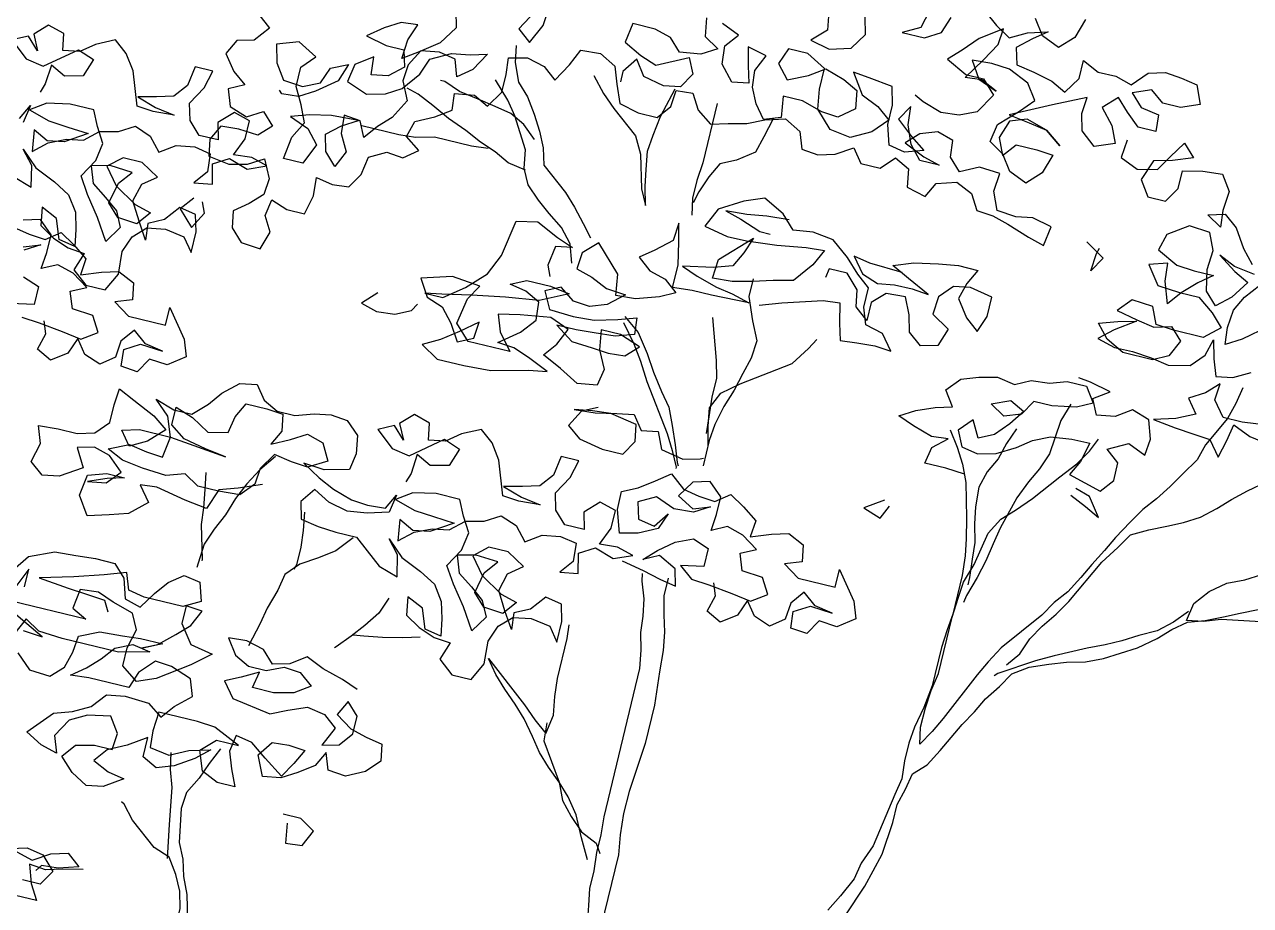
# Model space of a CAD drawing. Header units: inches. Extents: x 350994 to 353538, y 1581369 to 1583842.
# Drawn here: x 351259.209 to 351260.518, y 1582981.338 to 1582982.279 of the extents above; entities that cross this region are included whole.
import ezdxf

# ---------------------------------------------------------------- set-up
doc = ezdxf.new("R2010")
doc.units = ezdxf.units.IN
doc.header["$MEASUREMENT"] = 0
doc.linetypes.add('1', pattern=[0])
doc.layers.add('TREE', color=81, linetype='1')

# ---------------------------------------------------------------- blocks, each defined once
blk = doc.blocks.new('TREE_4')
at = {"color": 94}
for points in [[(507, 8109.2), (495.4, 8071.6), (469.3, 8045.6), (434.7, 8060.1), (414.4, 8089)], [(-1019.7, 7750.7), (-993.7, 7730.4), (-1016.9, 7701.5), (-1048.7, 7692.9), (-1063.2, 7664), (-1040, 7635), (-1014, 7614.8), (-1043, 7600.4), (-1031.4, 7568.5), (-996.8, 7556.9), (-967.8, 7574.3), (-944.7, 7551.1), (-967.9, 7528), (-1005.4, 7530.9), (-1040.1, 7528.1), (-1054.6, 7499.2), (-1048.9, 7467.4), (-1008.4, 7461.5), (-973.7, 7470.2), (-944.8, 7487.5), (-927.5, 7452.8), (-930.4, 7421), (-953.5, 7397.9), (-979.6, 7377.7), (-973.8, 7345.9), (-950.7, 7322.7), (-913.1, 7319.8), (-901.5, 7354.5), (-918.8, 7383.4), (-913, 7415.2), (-881.2, 7403.6), (-846.5, 7403.6), (-837.8, 7441.1), (-840.7, 7475.8), (-808.9, 7470), (-777.1, 7472.9), (-759.7, 7501.8), (-753.9, 7536.5), (-722.1, 7553.8), (-690.3, 7550.9), (-664.2, 7571.1), (-693.1, 7591.4), (-684.4, 7623.2), (-649.7, 7640.5), (-620.8, 7660.7), (-623.6, 7692.5), (-586.1, 7698.2), (-557.2, 7683.8), (-536.9, 7715.5), (-536.9, 7750.2), (-539.7, 7782), (-505, 7790.7), (-470.3, 7782), (-444.3, 7761.7), (-424.1, 7796.4), (-409.6, 7828.2), (-372, 7831), (-340.2, 7813.7), (-328.7, 7781.9), (-314.2, 7747.1), (-276.7, 7738.4), (-239.1, 7738.4), (-218.8, 7764.4), (-215.9, 7796.2), (-184.1, 7799.1), (-166.8, 7770.1), (-137.9, 7749.9), (-106, 7758.5), (-71.3, 7767.2), (-39.5, 7781.6), (-1.9, 7793.1), (29.9, 7775.7), (41.4, 7743.9), (73.2, 7741), (105, 7749.7), (136.8, 7769.9), (157, 7743.8), (194.6, 7743.8), (217.8, 7769.8), (246.7, 7755.3), (252.4, 7720.6), (290, 7711.9), (304.5, 7740.8), (342.1, 7752.3), (373.9, 7737.8), (391.2, 7708.9), (423, 7706), (454.8, 7697.3), (498.2, 7682.8), (530, 7674.1), (535.8, 7711.7), (498.2, 7720.4), (466.4, 7714.6), (428.8, 7717.6), (414.4, 7752.3), (417.3, 7787), (376.8, 7789.9), (342.1, 7772.6), (319, 7795.7), (316.1, 7827.5), (284.4, 7836.2), (252.5, 7824.7), (229.4, 7801.6), (269.8, 7784.2), (301.6, 7775.5), (264.1, 7775.5), (240.9, 7801.6), (226.5, 7836.3), (223.7, 7871), (206.3, 7842.1), (238.1, 7816), (267, 7795.8), (232.3, 7784.2), (200.5, 7790), (188.9, 7827.6), (189, 7865.2), (180.3, 7899.9), (134.1, 7905.8), (102.3, 7908.7), (128.3, 7871.1), (162.9, 7856.6), (188.9, 7836.3), (162.9, 7807.4), (125.3, 7787.2), (84.8, 7793), (53, 7824.9), (47.3, 7862.5), (47.3, 7902.9), (9.8, 7923.2), (-27.8, 7923.3), (-39.4, 7891.5), (-16.3, 7865.4), (21.3, 7882.7), (50.2, 7902.9), (87.8, 7891.3), (116.7, 7876.9), (122.4, 7842.2), (93.5, 7819.1), (61.7, 7822), (21.2, 7833.6), (-16.3, 7833.6), (-10.6, 7793.1), (-42.4, 7781.6), (-62.6, 7807.6), (-77.1, 7836.6), (-79.9, 7868.4), (-65.4, 7900.2), (-103, 7908.9), (-94.4, 7874.2), (-85.7, 7842.3), (-117.5, 7836.6), (-143.5, 7865.5), (-146.4, 7900.2), (-126.1, 7926.2), (-160.8, 7940.7)], [(-192.6, 7943.6), (-186.9, 7908.9), (-158, 7891.6), (-186.9, 7874.2), (-227.4, 7868.5), (-250.5, 7891.7), (-282.3, 7900.4), (-325.7, 7900.4), (-331.5, 7862.8), (-296.8, 7845.4), (-265, 7833.8), (-207.1, 7862.7), (-192.7, 7833.8), (-210.1, 7804.9), (-241.9, 7799.1), (-282.4, 7807.8), (-302.6, 7836.8), (-322.8, 7807.9), (-322.9, 7787.6)], [(30.1, 8009.9), (35.8, 7975.2), (9.8, 7949.2), (47.4, 7940.5), (87.8, 7952.1), (108.1, 7983.8), (99.5, 8015.7)], [(215.2, 8056), (206.5, 8021.3), (174.6, 8004), (218, 8004), (246.9, 8021.3), (258.5, 8053.1)], [(319.3, 8079.1), (345.3, 8058.8), (374.2, 8041.4), (406, 8058.7), (443.6, 8070.3), (417.5, 8050.1), (391.5, 8027), (400.1, 7995.1), (434.8, 7989.3), (472.4, 7980.6), (501.3, 7966.1), (521.6, 7997.9), (521.6, 8032.6), (553.4, 8018.1), (588.1, 8018.1), (619.9, 8009.4), (645.9, 8038.3), (677.8, 8046.9), (709.6, 8044), (741.4, 8038.2), (755.8, 8003.5), (721.1, 7989.1), (686.4, 7989.1), (660.4, 8009.4), (625.7, 7994.9), (648.8, 7971.8), (683.5, 7966), (686.3, 7934.2), (651.6, 7934.2), (625.6, 7957.4), (602.5, 7980.5), (576.5, 7954.5), (602.5, 7925.6), (616.9, 7893.7), (579.3, 7879.3), (550.4, 7902.5), (541.8, 7934.3), (544.7, 7966.1), (483.9, 7937.2), (408.7, 7899.7), (449.2, 7893.9), (483.9, 7888.1), (515.7, 7864.9), (483.9, 7888.1), (443.4, 7899.7), (411.6, 7888.2), (400, 7853.5), (414.4, 7821.7), (434.7, 7847.7), (475.2, 7847.6), (507, 7844.7), (495.4, 7807.1), (469.3, 7781.1), (434.7, 7795.6), (414.4, 7824.5), (385.6, 7841.9), (391.4, 7876.6), (426.1, 7911.3), (449.2, 7937.3), (429, 7966.2), (388.6, 7983.6), (353.9, 7986.5), (316.3, 7983.7), (336.5, 7951.8), (374.1, 7937.3), (342.3, 7951.8), (310.5, 7949), (336.5, 7989.4), (356.8, 8024.1), (359.7, 8055.9), (319.2, 8027), (293.2, 7998.1), (270, 7975), (310.5, 7954.7), (345.2, 7954.7), (371.2, 7928.7), (348, 7891.1), (316.2, 7876.7), (281.5, 7873.8), (243.9, 7885.4), (226.6, 7894.1)], [(-510.7, 7880.3), (-533.9, 7839.9), (-507.9, 7819.6), (-490.5, 7857.2), (-487.6, 7889)], [(-658.2, 7845.8), (-649.6, 7814), (-672.7, 7779.3), (-707.4, 7753.3), (-736.4, 7733.1), (-733.4, 7770.7), (-721.9, 7802.5), (-753.7, 7799.6), (-782.6, 7782.3), (-811.5, 7759.2), (-771.1, 7750.5), (-736.4, 7750.4), (-727.7, 7718.6), (-753.8, 7695.5), (-785.6, 7689.8), (-788.4, 7724.4), (-820.3, 7701.3), (-826.1, 7666.7), (-785.6, 7652.2), (-750.9, 7660.8), (-722, 7678.1), (-695.9, 7712.8), (-684.3, 7744.6), (-646.7, 7764.8), (-612, 7770.5), (-580.2, 7779.2), (-600.5, 7744.5), (-626.5, 7724.3), (-638, 7756.1), (-669.8, 7761.9), (-704.5, 7756.2), (-721.9, 7724.4), (-724.8, 7692.6), (-707.5, 7657.9), (-727.8, 7620.3), (-751, 7597.2), (-771.2, 7571.2), (-785.6, 7600.1), (-817.4, 7603), (-814.6, 7568.3), (-797.3, 7536.5), (-811.8, 7504.7), (-834.9, 7527.9), (-843.5, 7559.7), (-817.5, 7582.8), (-788.5, 7600.1), (-840.6, 7597.3), (-881.1, 7588.6), (-915.8, 7577.1), (-878.2, 7562.6), (-855.1, 7536.6), (-872.5, 7496.1), (-910.1, 7496.1), (-904.2, 7539.5), (-886.9, 7571.3), (-901.3, 7603.1), (-918.6, 7634.9), (-918.6, 7672.5), (-895.4, 7698.5), (-933, 7718.8), (-973.5, 7704.4), (-964.8, 7669.7), (-944.6, 7640.7), (-907, 7637.8), (-875.2, 7652.2), (-863.6, 7684), (-831.8, 7698.5), (-843.4, 7663.8), (-881, 7634.9), (-910, 7617.6), (-941.8, 7614.7), (-947.5, 7620.5)], [(637.2, 7905.3), (634.2, 7870.6), (668.9, 7856.1), (706.5, 7864.8), (723.9, 7893.7), (744.1, 7925.4), (767.3, 7902.3), (729.7, 7887.9), (695, 7879.2), (680.5, 7838.8), (700.7, 7809.8), (735.4, 7809.8), (752.7, 7838.7), (752.8, 7873.4), (790.4, 7882), (828, 7884.9), (848.2, 7856), (845.2, 7818.4), (848.1, 7786.6), (819.2, 7803.9), (851, 7812.6), (877, 7792.3), (900.1, 7757.6), (923.2, 7731.6)], [(981, 7624.5), (937.6, 7589.9), (908.6, 7572.5), (905.8, 7604.4), (908.7, 7639), (923.2, 7667.9), (946.3, 7696.8)], [(931.9, 7714.2), (891.4, 7720), (859.6, 7734.5), (894.3, 7711.3), (923.2, 7696.9), (900, 7662.2), (874, 7639.1), (850.9, 7662.2), (842.2, 7702.7), (845.2, 7740.3), (830.7, 7772.1), (790.3, 7775), (752.7, 7749.1), (744, 7717.3), (784.4, 7697), (819.1, 7694.1), (856.7, 7694), (830.7, 7673.8), (804.6, 7647.8), (784.3, 7621.8), (769.9, 7662.3), (767.1, 7697), (732.4, 7685.5), (758.4, 7650.8), (801.7, 7647.8), (839.3, 7647.8), (871.1, 7624.6), (894.2, 7601.5), (865.3, 7575.5), (807.4, 7575.5), (772.7, 7578.5), (758.3, 7610.3), (717.8, 7613.2), (694.7, 7587.2), (735.2, 7578.5), (769.8, 7572.7), (801.7, 7581.3), (824.8, 7558.2), (810.3, 7526.4), (781.4, 7511.9), (723.5, 7512), (688.9, 7529.4), (665.7, 7555.4), (700.5, 7567), (735.2, 7575.6), (697.5, 7549.6), (671.5, 7526.5), (706.2, 7517.8), (740.9, 7517.8), (778.5, 7514.8), (813.2, 7509), (853.6, 7517.7), (876.8, 7543.7), (885.5, 7575.5), (894.1, 7540.8), (905.7, 7508.9), (937.5, 7514.7), (969.3, 7532)], [(1021.3, 7442.3), (975, 7436.6), (937.4, 7436.6), (914.3, 7465.6), (917.2, 7497.4), (894.1, 7474.3), (865.2, 7456.9), (885.4, 7430.9), (850.7, 7413.6), (810.2, 7402.1), (853.5, 7396.2), (891.1, 7393.3), (922.9, 7390.4), (946, 7361.4), (954.7, 7396.1), (960.5, 7427.9), (995.2, 7413.4), (1032.8, 7407.6)], [(-531, 7808.1), (-525.3, 7776.3), (-510.8, 7741.5), (-487.7, 7718.4), (-467.5, 7689.5), (-450.2, 7660.5), (-435.8, 7631.6), (-427.1, 7599.8), (-375.1, 7559.3), (-352, 7536.1), (-328.9, 7510.1), (-308.7, 7486.9)], [(-374.9, 7787.7), (-348.9, 7758.7), (-322.9, 7735.6), (-270.9, 7695.1), (-253.6, 7663.2), (-236.3, 7599.6), (-221.9, 7570.7), (-230.5, 7605.4), (-236.3, 7637.2), (-242, 7671.9), (-239.1, 7703.7), (-233.3, 7741.3), (-218.8, 7799.1)], [(-134.9, 7790.4), (-135, 7674.7), (-138, 7640), (-138, 7605.3), (-132.2, 7573.5)], [(-25.1, 7787.4), (-33.8, 7749.8), (-42.5, 7718), (-74.3, 7694.9), (-103.2, 7680.5), (-117.7, 7651.6), (-129.3, 7619.8), (-135.1, 7596.6)], [(-331.9, 7432), (-343.4, 7466.7), (-366.5, 7492.8), (-395.4, 7513), (-421.4, 7533.3), (-447.4, 7556.4), (-461.8, 7585.4), (-467.6, 7620.1), (-502.2, 7677.9), (-522.4, 7704), (-554.2, 7735.8)], [(-456, 7643.2), (-482, 7666.3), (-510.9, 7680.8), (-542.7, 7686.6), (-577.4, 7692.5), (-615, 7698.3), (-646.8, 7709.9), (-655.4, 7709.9)], [(608.1, 7700), (645.6, 7676.9), (628.2, 7648), (631.2, 7682.7), (634.1, 7694.2)], [(-458.9, 7582.5), (-493.6, 7588.3), (-522.5, 7602.8), (-554.3, 7614.4), (-586.1, 7628.9), (-623.7, 7643.3), (-658.4, 7660.7), (-690.2, 7675.2), (-713.3, 7681)], [(-1414.3, 7452.8), (-1399.9, 7481.7), (-1405.7, 7447)], [(-1400, 7342.9), (-1362.4, 7331.3), (-1371, 7371.8), (-1394.1, 7397.8), (-1362.4, 7368.9), (-1321.9, 7351.5), (-1290.1, 7334.1), (-1269.9, 7305.2), (-1261.3, 7273.4), (-1255.5, 7241.6), (-1287.3, 7247.4), (-1301.7, 7285), (-1333.5, 7299.5), (-1327.8, 7264.8), (-1298.9, 7247.4), (-1267.1, 7235.8), (-1235.3, 7232.9), (-1246.9, 7198.2), (-1218, 7175), (-1180.4, 7175), (-1163, 7209.7), (-1165.9, 7253), (-1154.3, 7284.8), (-1131.1, 7307.9), (-1096.4, 7313.7), (-1058.8, 7307.9), (-1038.6, 7281.8), (-1038.6, 7322.3), (-1047.2, 7354.1), (-1079, 7359.9), (-1102.2, 7331.1), (-1131.1, 7316.6), (-1128.3, 7284.8), (-1148.5, 7316.6), (-1168.7, 7351.4), (-1160, 7386), (-1133.9, 7406.3), (-1168.6, 7426.5), (-1206.2, 7426.6), (-1232.2, 7403.5), (-1206.2, 7371.6), (-1162.9, 7345.6), (-1131.1, 7336.9), (-1151.4, 7310.9), (-1188.9, 7313.8), (-1212.1, 7336.9), (-1203.3, 7377.4), (-1183.1, 7403.4), (-1226.4, 7406.3), (-1261.1, 7397.7), (-1249.6, 7365.9), (-1220.7, 7345.6), (-1194.7, 7325.4), (-1180.3, 7296.4), (-1200.6, 7264.6), (-1226.5, 7305.1), (-1255.4, 7342.8), (-1275.6, 7374.6), (-1255.4, 7409.3), (-1249.5, 7443.9), (-1266.9, 7472.9), (-1281.3, 7501.8), (-1327.6, 7501.8), (-1370.9, 7493.2), (-1399.9, 7473), (-1359.4, 7461.4), (-1321.8, 7458.5), (-1281.3, 7455.5), (-1321.8, 7429.6), (-1353.6, 7423.8), (-1382.5, 7438.3), (-1376.8, 7397.8), (-1350.8, 7420.9), (-1318.9, 7435.3), (-1287.1, 7441.1), (-1261.1, 7464.2), (-1226.4, 7472.8), (-1197.5, 7490.2), (-1165.7, 7478.6), (-1142.6, 7452.5), (-1113.6, 7472.7), (-1078.9, 7478.5), (-1047.1, 7472.7), (-1044.3, 7438), (-1064.5, 7412), (-1029.8, 7417.7), (-1038.5, 7455.3), (-1009.5, 7472.6), (-972, 7461), (-937.3, 7475.5), (-969, 7484.2), (-1003.7, 7481.3), (-989.3, 7516), (-989.2, 7550.7), (-1021, 7559.4), (-1047.1, 7533.4), (-1038.4, 7501.6), (-1076, 7501.6), (-1099.1, 7524.8), (-1107.8, 7556.6), (-1087.5, 7591.3), (-1078.8, 7625.9), (-1113.5, 7626), (-1119.3, 7588.4), (-1139.6, 7562.4), (-1171.4, 7553.7), (-1206.1, 7545.1), (-1168.5, 7533.5), (-1130.9, 7527.7), (-1171.4, 7524.8), (-1203.2, 7527.8), (-1226.3, 7591.4), (-1246.5, 7620.3), (-1272.5, 7640.6), (-1307.2, 7623.3), (-1333.2, 7603), (-1365.1, 7597.3), (-1370.8, 7629.1), (-1402.6, 7637.8), (-1425.8, 7614.7), (-1411.3, 7585.8), (-1434.4, 7608.9), (-1463.4, 7594.5), (-1428.7, 7565.5), (-1394, 7559.7), (-1336.1, 7605.9), (-1304.3, 7594.3), (-1315.9, 7559.7), (-1350.6, 7551), (-1379.5, 7565.5), (-1382.5, 7527.9), (-1388.3, 7510.6)], [(32.4, 7437.5), (72.9, 7451.9), (148.1, 7474.9), (179.9, 7477.8), (188.6, 7440.2), (197.2, 7408.4), (229, 7411.3), (263.7, 7414.1), (295.5, 7411.2), (272.4, 7440.1), (237.7, 7448.8), (226.2, 7480.7), (226.2, 7518.2), (200.2, 7538.5), (174.2, 7564.5), (139.6, 7590.6), (99.1, 7596.4), (61.5, 7590.7), (35.5, 7616.7), (-5, 7637), (-42.6, 7622.6), (-86, 7596.6), (-103.3, 7559), (-57.1, 7550.3), (-19.5, 7550.3), (38.3, 7556), (93.3, 7564.6), (128, 7567.5), (113.5, 7535.7), (84.5, 7498.1), (46.9, 7489.5), (9.3, 7478), (-28.2, 7469.3), (-65.8, 7466.5), (-62.9, 7504), (-7.9, 7558.9), (-19.5, 7527.1), (-34, 7498.2), (-68.7, 7486.7), (-126.5, 7475.2), (-94.8, 7463.6), (-54.3, 7452), (-22.5, 7446.2), (12.2, 7437.5), (-60.1, 7434.7), (-97.7, 7434.7), (-135.3, 7431.8), (-135.2, 7475.2), (-143.9, 7518.6), (-152.5, 7553.3), (-155.4, 7518.6), (-184.4, 7492.6), (-210.4, 7472.4), (-184.4, 7452.1), (-152.6, 7443.4), (-126.6, 7423.1), (-155.5, 7408.7), (-198.9, 7394.3), (-236.5, 7391.4), (-242.2, 7431.9), (-291.3, 7481.1), (-317.4, 7455.1), (-320.3, 7423.3), (-288.5, 7414.6), (-256.7, 7400.1), (-219.1, 7397.2), (-248.1, 7371.2), (-279.9, 7359.7), (-311.7, 7362.6), (-340.6, 7382.9), (-369.5, 7368.4), (-352.2, 7336.6), (-305.9, 7333.7), (-265.5, 7336.5), (-222.1, 7348.1), (-187.4, 7359.6), (-184.5, 7327.8), (-219.2, 7316.3), (-259.7, 7313.4), (-294.4, 7310.5), (-332, 7310.6), (-297.3, 7287.4), (-256.8, 7284.5), (-225, 7281.6), (-193.2, 7284.4), (-170.1, 7307.5), (-210.5, 7322), (-248.1, 7322.1), (-242.4, 7284.5), (-225.1, 7249.8), (-230.9, 7218), (-268.5, 7212.2), (-306, 7232.5), (-343.6, 7249.9), (-323.3, 7275.9), (-308.9, 7307.7), (-346.4, 7322.2), (-404.3, 7313.5), (-444.7, 7304.9), (-433.2, 7273.1), (-407.2, 7241.3), (-488.2, 7241.3), (-517.1, 7270.3), (-508.3, 7319.4), (-491, 7348.3), (-545.9, 7354.1), (-603.7, 7336.8), (-583.5, 7305), (-551.7, 7293.4), (-528.6, 7267.4), (-508.4, 7235.6), (-479.5, 7250), (-476.6, 7281.8), (-508.4, 7255.8), (-540.2, 7232.7), (-572, 7215.4), (-537.4, 7195.1), (-485.3, 7195.1), (-433.3, 7197.9), (-363.9, 7215.2), (-329.2, 7220.9), (-369.6, 7238.3), (-401.4, 7249.9), (-433.2, 7252.8), (-395.6, 7281.7), (-372.5, 7310.6), (-375.3, 7345.3), (-404.2, 7359.8), (-436, 7365.6), (-407.1, 7380), (-360.8, 7380), (-323.2, 7374.2), (-375.3, 7348.2), (-438.9, 7339.6), (-502.5, 7328.1), (-557.5, 7316.6), (-589.3, 7310.8), (-554.6, 7310.8), (-517, 7339.7), (-482.3, 7374.3), (-464.9, 7414.8), (-453.3, 7484.2), (-412.8, 7492.8), (-369.4, 7472.5), (-337.6, 7460.9), (-369.4, 7455.2), (-375.2, 7417.6), (-366.6, 7397.3)], [(-537, 7605.7), (-568.8, 7602.8), (-641.1, 7602.9), (-675.8, 7594.2), (-707.6, 7591.4), (-779.9, 7591.4)], [(49.9, 7608), (6.6, 7605.2), (-31, 7599.4), (-71.5, 7596.6), (-39.7, 7587.9), (0.8, 7573.4), (21, 7573.4)], [(281.2, 7561.6), (217.6, 7564.5), (185.8, 7570.3), (208.9, 7541.4), (240.7, 7529.8), (272.5, 7535.5), (307.2, 7535.5), (339, 7532.6), (295.7, 7552.9), (261, 7570.2), (298.6, 7584.7), (344.8, 7593.3), (382.4, 7599.1), (420, 7599), (405.5, 7570.1), (396.8, 7538.3), (419.9, 7506.5), (445.9, 7486.2), (457.5, 7518), (457.6, 7555.6), (414.2, 7564.3), (382.4, 7558.6), (359.2, 7532.6), (356.3, 7497.9), (391, 7477.6), (379.4, 7442.9), (347.6, 7434.3), (321.6, 7454.5), (312.9, 7486.4), (298.5, 7518.2), (260.9, 7515.3), (237.8, 7492.2), (237.7, 7457.5), (211.7, 7477.8), (206, 7509.6), (180, 7535.6), (145.3, 7535.7), (142.4, 7518.3)], [(960.6, 7500.2), (954.8, 7468.4), (946.1, 7436.6), (917.1, 7378.8), (908.4, 7347), (888.2, 7315.2), (870.8, 7286.3), (850.5, 7257.4), (830.3, 7231.4), (812.9, 7202.5), (792.6, 7167.9), (778.1, 7139), (760.7, 7107.2), (746.3, 7078.3), (728.9, 7046.5), (708.6, 7020.5), (691.3, 6991.6), (630.5, 6913.6), (613.1, 6881.8), (598.6, 6852.9), (555.1, 6757.5), (540.7, 6728.6), (523.3, 6699.7), (517.5, 6731.5), (517.6, 6769.1), (520.5, 6803.8), (526.3, 6838.5), (526.4, 6948.4), (529.3, 6986), (532.3, 7017.8), (543.9, 7055.3), (555.5, 7118.9), (572.9, 7150.7), (596, 7173.8), (622.1, 7202.7), (662.6, 7254.7), (688.6, 7286.5), (706, 7315.4), (717.6, 7341.4)], [(9.4, 7483.7), (9.3, 7449), (26.6, 7405.7), (43.9, 7370.9), (41, 7336.3), (32.3, 7304.5), (23.6, 7269.8), (12, 7235.1), (3.3, 7197.5), (0.4, 7165.7), (0.3, 7116.6)], [(486.2, 7217.3), (448.6, 7220.2), (408.1, 7220.3), (413.9, 7252.1), (440, 7275.2), (408.2, 7272.3), (370.6, 7283.9), (338.8, 7295.5), (367.7, 7312.8), (402.4, 7327.3), (434.2, 7335.9), (414, 7364.8), (437.2, 7390.8), (469, 7402.4), (503.7, 7411), (538.4, 7405.2), (567.3, 7419.6), (602, 7422.5), (633.8, 7434), (671.4, 7434), (691.6, 7405.1), (662.7, 7390.6), (616.4, 7382), (581.7, 7382), (564.4, 7353.1), (532.5, 7341.6), (503.7, 7359), (538.4, 7373.4), (567.3, 7358.9), (547, 7330), (523.8, 7304), (494.9, 7289.6), (477.6, 7321.4), (454.4, 7295.4), (468.9, 7266.5), (500.7, 7260.7), (535.4, 7269.3), (570.1, 7289.5), (596.1, 7309.7), (627.9, 7324.2), (668.4, 7329.9), (703.1, 7329.9), (694.4, 7292.3), (679.9, 7263.4), (743.5, 7246), (763.8, 7272), (763.8, 7306.7), (737.8, 7326.9), (775.4, 7347.1), (810.1, 7332.7), (813, 7364.5), (801.5, 7399.2), (766.8, 7410.8), (737.9, 7390.6), (703.2, 7384.8), (688.7, 7413.7), (717.7, 7433.9), (677.2, 7442.7), (654.1, 7445.6)], [(-48.6, 7394.2), (-22.6, 7316.1), (-14, 7284.3), (-14, 7246.7), (-11.1, 7209.1), (-8.3, 7177.3)], [(0.4, 7157), (-8.3, 7191.7), (-14, 7226.4), (0.5, 7258.2), (32.3, 7284.2), (119.1, 7344.9), (142.3, 7379.5), (153.8, 7399.8)], [(-1057.6, 7383.5), (-1077.9, 7357.5), (-1049, 7328.6), (-1031.6, 7360.4), (-1040.3, 7380.6)], [(651.1, 7393.5), (639.5, 7358.8), (636.6, 7324.1), (633.7, 7292.3), (622.1, 7260.5), (607.6, 7231.7), (593.1, 7197), (575.7, 7133.4), (569.9, 7101.6), (564.1, 7066.9), (555.4, 7032.2), (543.8, 6994.6), (540.9, 6980.2)], [(647.8, 6884.7), (668, 6910.7), (679.6, 6942.5), (697, 6971.4), (717.3, 7000.2), (734.7, 7029.1), (778.1, 7115.8), (801.3, 7150.5), (818.6, 7179.4), (850.5, 7196.7), (882.3, 7211.2), (911.2, 7225.6), (940.1, 7242.9), (966.2, 7266), (989.3, 7289.1), (1015.4, 7312.2), (1047.2, 7338.2), (1073.2, 7364.2), (1084.8, 7381.6)], [(-210.5, 7356.7), (-178.7, 7333.6), (-152.7, 7298.8), (-132.5, 7267), (-109.4, 7235.2), (-89.2, 7209.2), (-74.8, 7177.3), (-60.3, 7142.6), (-48.8, 7110.8), (-45.9, 7105)], [(-210.5, 7345.2), (-181.6, 7310.4), (-161.4, 7281.5), (-141.2, 7246.8), (-80.6, 7160), (-63.3, 7131.1), (-48.8, 7102.1), (-48.8, 7099.3)], [(561.4, 7324.2), (549.9, 7292.4), (541.1, 7260.6), (526.7, 7231.7), (518, 7199.9), (520.8, 7162.3), (526.6, 7130.5), (535.2, 7095.8), (538.1, 7064), (540.9, 7029.3), (540.9, 7014.9)], [(-676.1, 7290.7), (-702.1, 7264.7), (-670.3, 7256), (-635.6, 7258.8), (-606.7, 7273.2), (-598, 7287.7)], [(440, 7292.5), (460.2, 7263.6), (477.5, 7234.7), (491.9, 7202.8), (500.6, 7171), (509.2, 7136.3), (517.9, 7098.7), (523.6, 7066.9), (526.5, 7029.3), (526.4, 6954.2), (523.5, 6922.4), (520.6, 6887.7), (520.5, 6812.5), (514.7, 6769.1), (506, 6728.7), (503, 6696.9), (503, 6662.2), (505.9, 6627.5), (500.1, 6595.7), (482.6, 6491.6), (468.1, 6454), (462.3, 6422.2), (444.9, 6384.6), (427.6, 6352.9)], [(-1336.5, 7162.9), (-1304.7, 7151.3), (-1304.7, 7116.6), (-1348.1, 7108)], [(-1322.1, 7087.7), (-1287.4, 7084.8), (-1241.2, 7079), (-1203.6, 7073.2), (-1174.6, 7093.4), (-1192, 7122.3), (-1232.4, 7125.2), (-1244, 7157), (-1215, 7171.5), (-1246.8, 7191.7), (-1278.6, 7200.4), (-1307.6, 7186), (-1304.6, 7217.8), (-1304.6, 7252.5), (-1330.6, 7275.7), (-1362.4, 7267)], [(-1350.9, 7217.9), (-1319.1, 7229.4), (-1348, 7212.1)], [(-1376.9, 7249.7), (-1345.1, 7243.9), (-1313.3, 7240.9), (-1287.2, 7261.2), (-1258.3, 7243.8), (-1229.5, 7223.5), (-1232.4, 7191.7), (-1194.8, 7206.1), (-1163, 7214.8), (-1131.2, 7200.3), (-1125.4, 7168.5), (-1157.2, 7157), (-1125.4, 7136.7), (-1053.2, 7136.6), (-1053.1, 7171.3), (-1012.7, 7119.2), (-1001.2, 7087.4), (-1033, 7064.3), (-1067.7, 7067.2), (-1085.1, 7038.3), (-1116.9, 7041.3), (-1119.7, 7073.1), (-1090.8, 7090.4), (-1047.4, 7087.5), (-1082.1, 7093.3), (-1108.1, 7113.5), (-1128.4, 7087.5), (-1131.3, 7055.7), (-1157.3, 7035.5), (-1189.1, 7047.1), (-1209.4, 7073.2), (-1220.9, 7041.4), (-1249.9, 7021.2), (-1278.8, 7035.6), (-1270.1, 7067.4), (-1278.7, 7090.6)], [(691.5, 7225.8), (723.3, 7211.3), (752.2, 7196.8), (726.2, 7231.5), (697.3, 7240.2)], [(1315.9, 7152.9), (1252.3, 7121.2), (1217.6, 7109.7), (1185.8, 7101), (1153.9, 7089.5), (1119.2, 7080.8), (1023.8, 7063.6), (992, 7052), (960.2, 7046.3), (966, 7081), (989.2, 7109.9), (1018.1, 7133), (1049.9, 7147.4), (1078.8, 7164.7), (1110.7, 7182), (1139.6, 7199.4), (1168.5, 7219.6), (1191.7, 7236.9)], [(-219.3, 7177.5), (-248.3, 7163), (-265.6, 7131.3), (-239.6, 7111), (-193.4, 7102.3), (-152.9, 7102.2), (-135.5, 7131.1), (-141.3, 7162.9), (-193.3, 7171.7), (-228, 7168.8), (-262.7, 7163.1), (-222.2, 7165.9), (-181.8, 7174.5), (-149.9, 7180.3), (-129.7, 7154.3), (-97.9, 7160), (-83.5, 7128.2), (-40.1, 7119.5), (-8.3, 7128.1), (-2.5, 7131)], [(350.2, 7133.6), (315.5, 7110.5), (350.2, 7098.9), (361.8, 7124.9)], [(462.3, 6349.9), (485.4, 6413.5), (494.1, 6445.3), (502.8, 6480), (508.7, 6543.6), (508.7, 6578.3), (517.4, 6610.1), (523.2, 6641.9), (546.4, 6665), (563.8, 6696.8), (592.7, 6754.6), (610.1, 6783.5), (624.6, 6812.4), (644.9, 6841.3), (662.2, 6870.2), (691.2, 6890.4), (725.9, 6904.8), (757.7, 6916.4), (792.4, 6925), (824.2, 6939.4), (882.1, 6974.1), (913.9, 7000.1), (937, 7023.2), (963.1, 7043.4), (994.9, 7054.9), (1026.7, 7069.4), (1055.6, 7083.8), (1087.5, 7098.2)], [(-803.6, 6886), (-847, 6868.7), (-881.7, 6857.1), (-896.2, 6816.7), (-939.6, 6822.5), (-997.4, 6834.1), (-1029.2, 6831.3), (-1006.1, 6802.3), (-1037.9, 6773.4), (-1072.7, 6761.9), (-1113.1, 6750.4), (-1136.2, 6785.1), (-1130.4, 6825.6), (-1095.7, 6837.1), (-1061, 6837.1), (-1092.8, 6828.4), (-1127.5, 6814), (-1092.8, 6819.8), (-1069.7, 6845.8), (-1098.6, 6871.8), (-1130.4, 6880.5), (-1162.2, 6871.9), (-1142, 6837.1), (-1182.5, 6811.2), (-1214.3, 6805.4), (-1240.3, 6825.7), (-1231.6, 6863.2), (-1243.1, 6895.1), (-1205.5, 6897.9), (-1167.9, 6897.9), (-1136.1, 6906.5), (-1113, 6932.5), (-1112.9, 6967.2), (-1110, 6999), (-1078.2, 6984.5), (-1034.9, 6964.3), (-1006, 6944), (-1034.9, 6915.1), (-1066.7, 6897.8), (-1087, 6923.8), (-1055.1, 6932.5), (-994.4, 6932.4), (-884.6, 6920.8), (-925, 6926.6), (-968.4, 6935.3), (-997.3, 6955.6), (-997.3, 6990.2), (-962.6, 6978.7), (-927.9, 6958.4), (-890.3, 6967), (-884.5, 6998.8), (-870, 7027.7), (-829.5, 7027.7), (-797.7, 7024.8), (-792, 6993), (-806.5, 6964.1), (-771.8, 6981.4), (-742.8, 6998.7), (-711, 6990), (-693.7, 6958.2), (-728.4, 6938), (-760.2, 6940.9), (-794.9, 6946.7), (-815.2, 6914.9), (-818.1, 6883.1), (-841.3, 6857.1), (-881.7, 6854.3), (-922.2, 6854.3), (-951.1, 6871.7), (-985.8, 6860.1), (-1032.1, 6863.1), (-1072.6, 6868.9), (-1104.3, 6883.4), (-1066.7, 6900.7), (-1032.1, 6894.9), (-1000.3, 6891.9), (-994.4, 6932.4), (-1008.9, 6970), (-1037.7, 6996.1), (-1000.2, 6984.5), (-965.5, 6984.4), (-939.4, 7010.4), (-919.2, 7036.4), (-890.2, 7062.4), (-858.4, 7068.2), (-838.2, 7042.1), (-809.3, 7027.7), (-774.6, 7027.6), (-739.9, 7039.2), (-708.1, 7044.9), (-676.3, 7042), (-650.3, 7018.8), (-644.5, 6984.1), (-650.3, 6952.3), (-696.6, 6940.8), (-737.1, 6943.8), (-702.4, 6923.5), (-670.6, 6909), (-633.1, 6897.4), (-601.2, 6894.5), (-566.6, 6897.3), (-552.1, 6926.2), (-557.9, 6891.5), (-598.4, 6880), (-636, 6874.3), (-673.5, 6883), (-705.3, 6900.4), (-725.6, 6871.5), (-717, 6839.6), (-682.3, 6833.8), (-647.6, 6830.9), (-607.1, 6830.9), (-581.1, 6810.6), (-552.2, 6787.5), (-514.6, 6775.9), (-523.3, 6816.3), (-546.4, 6842.4), (-514.6, 6813.4), (-474.1, 6796.1), (-442.3, 6778.7), (-422.1, 6749.7), (-413.5, 6717.9), (-407.7, 6686.1), (-439.5, 6691.9), (-453.9, 6729.5), (-485.7, 6744), (-480, 6709.3), (-451.1, 6691.9), (-419.3, 6680.4), (-387.5, 6677.4), (-399.1, 6642.7), (-370.2, 6619.6), (-332.6, 6619.6), (-315.2, 6654.2), (-318.1, 6697.6), (-306.5, 6729.4), (-283.3, 6752.5), (-248.6, 6758.3), (-211.1, 6752.4), (-190.8, 6726.4), (-190.8, 6766.9), (-199.4, 6798.7), (-231.2, 6804.5), (-254.4, 6775.6), (-283.3, 6761.2), (-280.5, 6729.4), (-300.7, 6761.2), (-320.9, 6795.9), (-312.2, 6830.6), (-286.1, 6850.8), (-320.8, 6871.1), (-358.4, 6871.1), (-384.4, 6848), (-358.5, 6816.2), (-315.1, 6790.1), (-283.3, 6781.4), (-303.6, 6755.4), (-341.2, 6758.3), (-364.3, 6781.5), (-355.6, 6822), (-335.3, 6848), (-378.7, 6850.9), (-413.4, 6842.3), (-401.8, 6810.4), (-372.9, 6790.2), (-346.9, 6769.9), (-332.5, 6741), (-352.8, 6709.2), (-378.8, 6749.7), (-407.6, 6787.3), (-427.8, 6819.1), (-407.6, 6853.8), (-401.8, 6888.5), (-419.1, 6917.4), (-433.5, 6946.4), (-479.8, 6946.4), (-523.1, 6937.8), (-552.1, 6917.6), (-511.6, 6906), (-474, 6903), (-433.5, 6900.1), (-474.1, 6874.1), (-505.9, 6868.4), (-534.8, 6882.8), (-529, 6842.4), (-503, 6865.5), (-471.2, 6879.9), (-439.3, 6885.7), (-413.3, 6908.8), (-378.6, 6917.4), (-349.7, 6934.7), (-317.9, 6923.1), (-294.8, 6897.1), (-265.8, 6917.3), (-231.1, 6923), (-199.3, 6917.2), (-196.5, 6882.5), (-216.7, 6856.5), (-182, 6862.3), (-190.7, 6899.9), (-161.8, 6917.2), (-124.2, 6905.6), (-89.5, 6920), (-121.3, 6928.7), (-156, 6925.9), (-141.5, 6960.6), (-141.4, 6995.2), (-173.2, 7004), (-199.3, 6978), (-190.6, 6946.1), (-228.2, 6946.2), (-251.3, 6969.3), (-260, 7001.1), (-239.7, 7035.8), (-231, 7070.5), (-265.7, 7070.5), (-271.5, 7033), (-291.8, 7007), (-323.6, 6998.3), (-358.3, 6989.7), (-320.7, 6978.1), (-283.1, 6972.2), (-323.6, 6969.4), (-355.4, 6972.3), (-378.5, 7035.9), (-398.7, 7064.9), (-424.7, 7085.1), (-459.4, 7067.8), (-485.5, 7047.6), (-517.3, 7041.9), (-523, 7073.7), (-554.8, 7082.4), (-578, 7059.3), (-563.5, 7030.3), (-586.6, 7053.5), (-615.6, 7039.1), (-580.9, 7010.1), (-546.2, 7004.3), (-488.3, 7050.5), (-456.6, 7038.9), (-468.1, 7004.2), (-502.9, 6995.6), (-531.8, 7010.1), (-534.7, 6972.5), (-540.5, 6955.1)], [(-106.8, 6905.6), (-63.5, 6896.9), (-28.8, 6888.2), (3, 6882.4), (-5.6, 6914.2), (-40.3, 6931.5), (-69.2, 6917.1), (-46.1, 6940.2), (-17.1, 6963.3), (14.7, 6977.8), (46.5, 6966.2), (46.4, 6931.5), (3.1, 6922.8), (29.1, 6902.6), (63.8, 6899.6), (110, 6893.8), (147.6, 6888), (176.5, 6908.2), (159.2, 6937.1), (118.7, 6940.1), (107.2, 6971.9), (136.1, 6986.3), (104.3, 7006.6), (72.5, 7015.3), (43.6, 7000.9), (46.5, 7032.7), (46.6, 7067.4), (20.6, 7090.5), (-11.3, 7081.9), (-31.5, 7050.1), (0.3, 7032.7), (32.1, 7044.2), (3.2, 7026.9), (-34.4, 7024.1), (-72, 7038.6), (-103.8, 7021.2), (-95.2, 6989.4), (-63.4, 6983.6), (-43.1, 7012.5), (-54.7, 6980.7), (-89.4, 6963.4), (-124.1, 6954.8), (-138.5, 6998.1), (-138.5, 7032.8), (-109.6, 7047.3), (-80.7, 7067.5), (-54.6, 7087.7), (-25.7, 7064.5), (6.1, 7058.7), (37.9, 7055.8), (63.9, 7076), (92.8, 7058.6), (121.7, 7038.4), (118.8, 7006.6), (156.4, 7021), (188.2, 7029.6), (220, 7015.2), (225.7, 6983.3), (193.9, 6971.8), (225.7, 6951.5), (298, 6951.5), (298, 6986.2), (338.5, 6934.1), (350, 6902.3), (318.2, 6879.2), (283.5, 6882.1), (266.1, 6853.2), (234.3, 6856.1), (231.4, 6887.9), (260.4, 6905.3), (303.7, 6902.3), (269, 6908.1), (243, 6928.4), (222.8, 6902.4), (219.9, 6870.6), (193.8, 6850.4), (162, 6862), (141.8, 6888), (130.2, 6856.2), (101.3, 6836), (72.4, 6850.5), (81.1, 6882.3), (72.4, 6905.4)], [(960.2, 7063.6), (937.1, 7037.6), (911, 7014.5), (879.2, 6997.2), (850.3, 6979.9), (821.3, 6965.5), (789.5, 6951), (731.7, 6922.2), (699.8, 6904.8), (636.2, 6864.4), (630.4, 6858.7)], [(-792, 6943.8), (-815.2, 6912), (-832.6, 6880.2), (-847.1, 6848.4), (-858.6, 6813.8), (-873.1, 6782), (-884.7, 6750.2), (-887.7, 6712.6), (-887.7, 6703.9)], [(-913.5, 6883.2), (-907.8, 6851.4), (-902, 6816.7), (-899.2, 6784.9), (-881.9, 6721.3), (-881.9, 6718.4)], [(13.8, 6015), (13.8, 6055.4), (-0.6, 6090.1), (-9.2, 6185.6), (-9.2, 6220.3), (-14.9, 6255), (-20.7, 6286.8), (-20.6, 6321.5), (-23.5, 6356.2), (-23.5, 6390.9), (-26.3, 6425.6), (-26, 6714.7), (-31.8, 6749.4), (-40.4, 6781.2), (-43.3, 6813), (-49.1, 6844.8), (-60.6, 6876.6), (-63.5, 6891.1)], [(-14.3, 6893.9), (-14.3, 6859.2), (-5.7, 6824.5), (2.9, 6792.7), (8.7, 6758), (11.5, 6717.5), (17.3, 6653.9), (17.2, 6578.8), (8.4, 6483.4), (8.4, 6440), (11.3, 6399.5), (17, 6361.9), (16.9, 6220.2), (34.1, 6124.8), (37, 6093), (42.7, 6058.3), (48.5, 6026.5), (60, 6000.5)], [(-714, 6854.1), (-708.3, 6819.4), (-705.4, 6787.6), (-705.5, 6752.9), (-708.4, 6744.2)], [(-612.9, 6828), (-638.9, 6796.2), (-667.9, 6776), (-699.7, 6755.8), (-722.8, 6729.8), (-728.6, 6698), (-740.2, 6660.4), (-746.1, 6628.6), (-757.7, 6582.4)], [(-38, 6338.8), (-58.2, 6376.4), (-78.4, 6416.9), (-101.5, 6445.9), (-124.6, 6469), (-150.6, 6492.2), (-173.7, 6515.3), (-193.9, 6541.4), (-217, 6570.3), (-240.1, 6593.4), (-266.1, 6616.6), (-289.2, 6639.8), (-309.4, 6665.8), (-222.8, 6596.3), (-196.8, 6573.2), (-170.8, 6552.9), (-164.9, 6590.5), (-170.7, 6625.2), (-173.6, 6659.9), (-173.5, 6738), (-176.3, 6764)], [(-520.4, 6732.5), (-532, 6700.7), (-552.3, 6671.8), (-572.6, 6645.8), (-595.7, 6619.8), (-598.6, 6616.9)], [(-538, 6550.4), (-569.7, 6561.9), (-610.2, 6573.5), (-644.9, 6588), (-673.8, 6567.8), (-705.6, 6559.2), (-728.8, 6582.3), (-763.4, 6591), (-798.1, 6588.2), (-777.9, 6559.2), (-749, 6544.8), (-714.3, 6544.7), (-682.5, 6559.2), (-650.7, 6556.2), (-624.7, 6536), (-653.6, 6515.8), (-691.2, 6507.1), (-731.7, 6507.2), (-725.9, 6539), (-757.7, 6521.6), (-786.6, 6507.2), (-763.5, 6478.3), (-688.4, 6466.6), (-656.6, 6481.1), (-621.9, 6495.5), (-587.2, 6489.7), (-561.2, 6469.4), (-578.5, 6431.8), (-546.7, 6440.5), (-526.5, 6466.5), (-526.4, 6501.2), (-549.5, 6524.3), (-564, 6495.4), (-532.2, 6475.2), (-500.4, 6466.5), (-468.6, 6460.7), (-462.9, 6428.8), (-486, 6402.8), (-520.8, 6385.5), (-555.5, 6388.5), (-567, 6420.3), (-581.5, 6391.4), (-610.4, 6371.2), (-639.3, 6353.8), (-674, 6348.1), (-691.3, 6385.7), (-671.1, 6414.6), (-639.3, 6417.4), (-607.5, 6414.5), (-622, 6385.6), (-639.3, 6356.7), (-676.9, 6382.8), (-708.7, 6405.9), (-740.5, 6411.8), (-746.3, 6380), (-734.7, 6348.1), (-720.3, 6316.3), (-755, 6316.4), (-786.8, 6330.8), (-801.2, 6368.4), (-775.2, 6394.4), (-731.8, 6394.4), (-783.8, 6417.6), (-818.5, 6420.5), (-893.7, 6420.6), (-896.6, 6383), (-893.8, 6351.2), (-856.2, 6345.4), (-821.5, 6362.7), (-781, 6374.2), (-807, 6351.1), (-841.7, 6328), (-873.6, 6316.5), (-902.5, 6330.9), (-902.4, 6368.5), (-937.1, 6345.4), (-971.9, 6328.1), (-992.1, 6302.1), (-960.3, 6287.6), (-928.5, 6281.8), (-963.2, 6258.7), (-995.1, 6253), (-1026.8, 6270.3), (-1052.8, 6296.4), (-1032.6, 6322.4), (-997.9, 6331), (-963.2, 6331), (-960.3, 6362.8), (-980.5, 6391.7), (-1023.8, 6383.1), (-1055.7, 6365.8), (-1075.9, 6331.1), (-1064.4, 6299.3), (-1096.2, 6308), (-1128, 6325.4), (-1087.5, 6371.6), (-1052.8, 6383.1), (-1020.9, 6400.4), (-997.8, 6429.3), (-963.1, 6435.1), (-916.8, 6432.2), (-887.9, 6411.9), (-867.7, 6437.9), (-838.7, 6463.9), (-850.3, 6495.7), (-890.7, 6510.2), (-922.5, 6513.1), (-948.6, 6484.2), (-960.2, 6452.4), (-1038.2, 6452.5), (-1072.9, 6449.6), (-1046.9, 6469.9), (-1023.7, 6493), (-1003.5, 6519), (-971.7, 6533.4), (-937, 6527.6), (-994.8, 6513.2), (-1104.7, 6513.3), (-1150.9, 6516.2), (-1179.8, 6533.6), (-1194.3, 6501.8)], [(-1179.9, 6467.1), (-1151, 6441), (-1110.5, 6438.1), (-1087.4, 6461.2), (-1078.7, 6493), (-1075.8, 6524.8), (-1038.2, 6542.1), (-994.8, 6545), (-960.1, 6547.8), (-916.7, 6547.8), (-954.3, 6530.5), (-925.4, 6544.9), (-896.5, 6570.9), (-873.3, 6594), (-858.8, 6625.8), (-890.6, 6628.7), (-890.7, 6594), (-864.7, 6559.3), (-821.3, 6550.6), (-856, 6521.7), (-913.9, 6481.3), (-948.6, 6466.9), (-980.4, 6490), (-980.3, 6524.7), (-971.6, 6562.3), (-986.1, 6591.2), (-1026.5, 6602.8), (-1058.3, 6614.4), (-1093, 6611.6), (-1098.8, 6574), (-1069.9, 6559.5), (-1214.5, 6559.6)], [(-1197.1, 6591.4), (-1197.1, 6626.1), (-1214.5, 6585.7)], [(-1179.9, 6510.5), (-1142.3, 6507.5), (-1234.8, 6553.9)], [(-1226, 6617.5), (-1202.9, 6649.3), (-1156.6, 6669.5), (-1116.1, 6672.3), (-1078.5, 6675.2), (-1040.9, 6675.1), (-1017.8, 6652), (-1006.3, 6614.4), (-974.5, 6605.7), (-954.2, 6637.5), (-934, 6663.5), (-907.9, 6683.7), (-876.1, 6677.9), (-864.6, 6643.2), (-896.4, 6625.9), (-971.6, 6625.9), (-1003.4, 6631.7), (-1014.9, 6663.5), (-1055.4, 6649.1), (-1110.4, 6631.8), (-1174, 6614.5), (-1116.2, 6608.7), (-1081.5, 6605.8), (-1043.9, 6602.9), (-1032.3, 6582.6)], [(-445.3, 6674.6), (-477.1, 6665.9), (-514.7, 6657.3), (-549.4, 6651.6), (-569.7, 6648.7)], [(-173.6, 6573.1), (-170.8, 6538.5), (-124.6, 6469), (-110.1, 6437.2), (-87, 6411.2), (-61, 6388), (-29.2, 6373.5), (-17.7, 6356.2)], [(-1093.5, 6099.8), (-1061.7, 6091.1), (-1029.9, 6111.3), (-998.1, 6120), (-972.1, 6099.7), (-1009.7, 6088.2), (-1041.5, 6085.3), (-1050.2, 6073.8)], [(-763.6, 6380), (-778.1, 6348.2), (-789.7, 6316.4), (-807.1, 6284.6), (-810, 6252.8), (-798.5, 6189.2), (-784.1, 6160.3), (-775.4, 6128.4), (-761, 6096.6), (-735.1, 6001.2), (-729.3, 5969.4), (-720.7, 5937.6), (-706.2, 5908.6), (-700.5, 5888.4)], [(-853.3, 6351.1), (-847.5, 6319.3), (-836, 6287.5), (-824.5, 6218.1), (-813, 6154.5)], [(-607.6, 6272.9), (-601.9, 6235.3), (-570, 6238.1), (-555.6, 6269.9), (-584.5, 6287.3), (-619.2, 6287.3)], [(-729.4, 5908.7), (-749.6, 5934.7), (-752.4, 5969.4), (-764, 6001.2), (-766.8, 6033), (-766.8, 6067.7), (-775.5, 6099.5), (-789.9, 6128.5), (-810.1, 6157.4), (-841.9, 6169), (-893.9, 6209.5), (-917, 6235.5), (-922.8, 6238.4)], [(-963.4, 6096.8), (-1001, 6088.2), (-1032.8, 6079.5), (-1064.6, 6082.4), (-1053.1, 6047.7), (-1035.7, 6018.8), (-1076.2, 6018.8)], [(-1108, 6102.7), (-1076.1, 6111.4), (-1044.3, 6105.6), (-1018.3, 6079.5), (-1035.7, 6050.6), (-1070.4, 6050.6)]]:
    blk.add_lwpolyline(points, dxfattribs=at)

msp = doc.modelspace()

# ---------------------------------------------------------------- block references
at = {"layer": 'TREE', "lineweight": 5, "xscale": 0.0005632341247466223, "yscale": 0.0005632341529917539, "zscale": 0.0005632341444477617, "rotation": 346.4411541233163}
msp.add_blockref('TREE_4', (351258.9937, 1582977.9112), dxfattribs=at)

doc.saveas('drawing.dxf')
